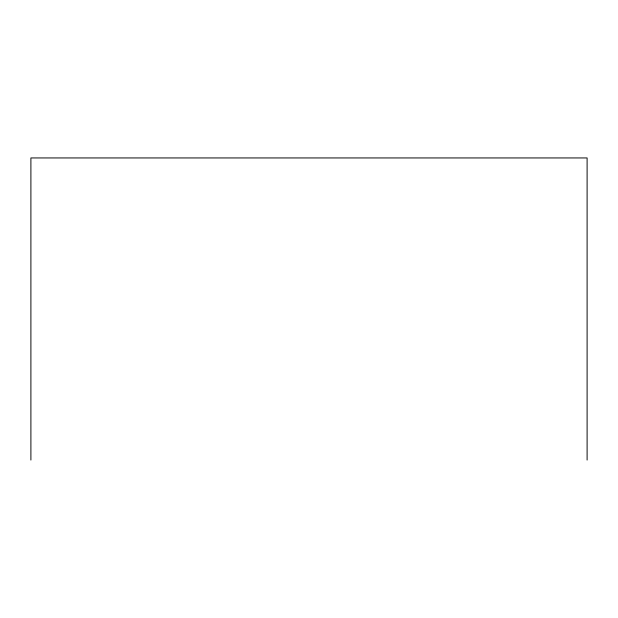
<?xml version="1.0" encoding="UTF-8"?>
<svg xmlns="http://www.w3.org/2000/svg" width="618" height="618" viewBox="0 0 618 618"><rect width="100%" height="100%" fill="white"/><g stroke="black" fill="none" stroke-linecap="round" stroke-linejoin="round"><path stroke-width="0.93" d="M587.1 460.055L587.1 157.945L30.9 157.945L30.9 460.055"/></g></svg>
